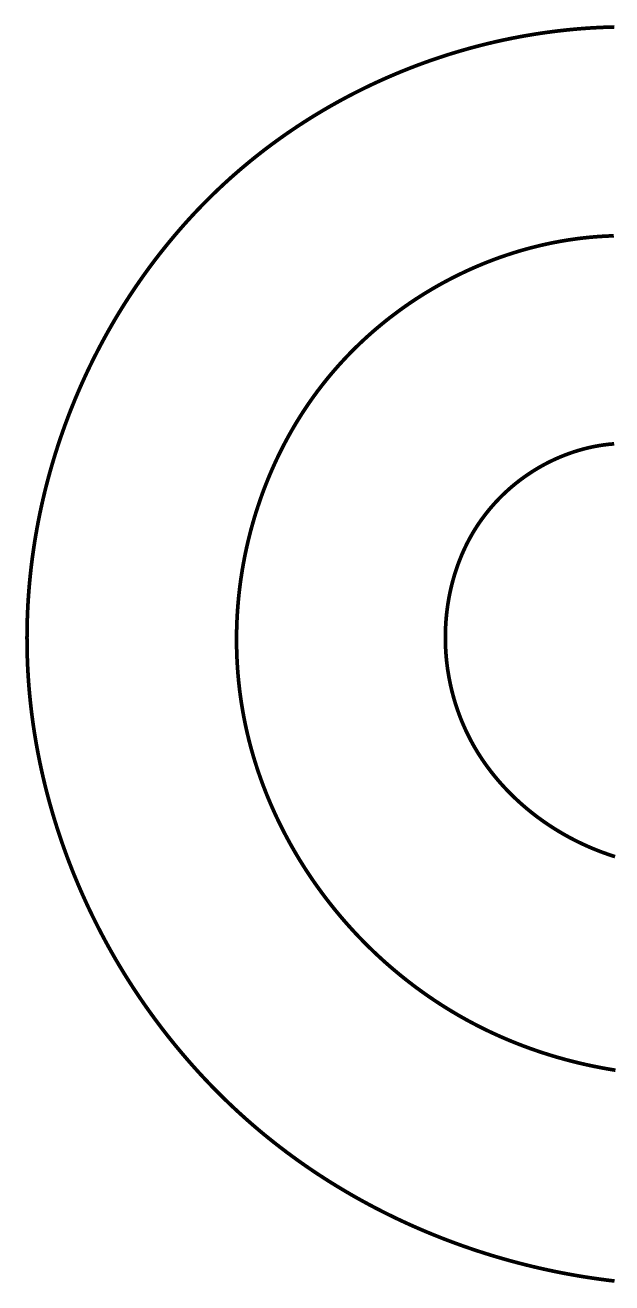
# Model space of a CAD drawing. Header units: millimetres. Extents: x 3064 to 3583, y 1382 to 1663.
# Drawn here: x 3239.7 to 3295.6, y 1448 to 1568 of the extents above; entities that cross this region are included whole.
import ezdxf

# ---------------------------------------------------------------- set-up
doc = ezdxf.new("R2010")
doc.units = ezdxf.units.MM

msp = doc.modelspace()

# ---------------------------------------------------------------- linework, layer by layer
at = {"color": 242, "true_color": 0xcd2027, "const_width": 0.35}
for points in [[(3295.873, 1567.846), (3295.364, 1567.833), (3294.855, 1567.815), (3294.345, 1567.792), (3293.836, 1567.765), (3293.327, 1567.733), (3292.818, 1567.696), (3292.308, 1567.654), (3291.799, 1567.608), (3291.29, 1567.557), (3290.782, 1567.502), (3290.273, 1567.441), (3289.765, 1567.376), (3289.257, 1567.307), (3288.75, 1567.233), (3288.243, 1567.154), (3287.736, 1567.071), (3287.23, 1566.983), (3286.725, 1566.89), (3286.22, 1566.793), (3285.716, 1566.691), (3285.212, 1566.585), (3284.709, 1566.474), (3284.207, 1566.358), (3283.706, 1566.238), (3283.205, 1566.113), (3282.706, 1565.984), (3282.207, 1565.851), (3281.709, 1565.712), (3281.213, 1565.57), (3280.717, 1565.422), (3280.222, 1565.271), (3279.729, 1565.114), (3279.237, 1564.954), (3278.746, 1564.788), (3278.256, 1564.619), (3277.768, 1564.445), (3277.281, 1564.266), (3276.795, 1564.083), (3276.311, 1563.896), (3275.829, 1563.704), (3275.347, 1563.507), (3274.868, 1563.307), (3274.39, 1563.102), (3273.914, 1562.892), (3273.439, 1562.678), (3272.966, 1562.46), (3272.495, 1562.237), (3272.026, 1562.01), (3271.559, 1561.779), (3271.093, 1561.543), (3270.63, 1561.303), (3270.168, 1561.059), (3269.709, 1560.81), (3269.252, 1560.557), (3268.796, 1560.3), (3268.343, 1560.038), (3267.892, 1559.772), (3267.444, 1559.502), (3266.998, 1559.228), (3266.554, 1558.949), (3266.112, 1558.666), (3265.673, 1558.379), (3265.236, 1558.087), (3264.802, 1557.792), (3264.371, 1557.492), (3263.942, 1557.188), (3263.515, 1556.879), (3263.092, 1556.567), (3262.881, 1556.409), (3262.671, 1556.25), (3262.461, 1556.09), (3262.253, 1555.929), (3262.045, 1555.767), (3261.837, 1555.604), (3261.631, 1555.44), (3261.425, 1555.275), (3261.22, 1555.108), (3261.015, 1554.941), (3260.812, 1554.773), (3260.609, 1554.604), (3260.407, 1554.433), (3260.205, 1554.262), (3260.004, 1554.09), (3259.805, 1553.916), (3259.605, 1553.742), (3259.407, 1553.566), (3259.209, 1553.39), (3259.013, 1553.212), (3258.817, 1553.033), (3258.621, 1552.854), (3258.427, 1552.673), (3258.234, 1552.492), (3258.041, 1552.309), (3257.849, 1552.126), (3257.658, 1551.941), (3257.468, 1551.756), (3257.279, 1551.57), (3257.091, 1551.382), (3256.903, 1551.194), (3256.717, 1551.005), (3256.531, 1550.815), (3256.346, 1550.624), (3256.162, 1550.432), (3255.979, 1550.239), (3255.796, 1550.045), (3255.615, 1549.85), (3255.435, 1549.654), (3255.255, 1549.458), (3255.076, 1549.26), (3254.898, 1549.062), (3254.721, 1548.863), (3254.545, 1548.663), (3254.37, 1548.462), (3254.196, 1548.26), (3254.023, 1548.057), (3253.85, 1547.853), (3253.679, 1547.649), (3253.508, 1547.444), (3253.17, 1547.03), (3252.835, 1546.614), (3252.504, 1546.194), (3252.176, 1545.771), (3251.853, 1545.344), (3251.533, 1544.915), (3251.217, 1544.482), (3250.905, 1544.046), (3250.597, 1543.607), (3250.292, 1543.165), (3249.991, 1542.72), (3249.695, 1542.272), (3249.402, 1541.821), (3249.113, 1541.368), (3248.828, 1540.911), (3248.548, 1540.452), (3248.271, 1539.99), (3247.998, 1539.525), (3247.729, 1539.057), (3247.465, 1538.587), (3247.204, 1538.115), (3246.948, 1537.639), (3246.696, 1537.162), (3246.448, 1536.681), (3246.204, 1536.199), (3245.964, 1535.713), (3245.729, 1535.226), (3245.498, 1534.736), (3245.271, 1534.244), (3245.048, 1533.75), (3244.83, 1533.253), (3244.616, 1532.755), (3244.407, 1532.254), (3244.202, 1531.751), (3244.001, 1531.246), (3243.805, 1530.739), (3243.613, 1530.23), (3243.426, 1529.72), (3243.243, 1529.207), (3243.065, 1528.693), (3242.891, 1528.176), (3242.722, 1527.658), (3242.557, 1527.138), (3242.398, 1526.617), (3242.242, 1526.094), (3242.092, 1525.569), (3241.946, 1525.043), (3241.805, 1524.515), (3241.668, 1523.986), (3241.536, 1523.455), (3241.409, 1522.923), (3241.287, 1522.39), (3241.17, 1521.855), (3241.113, 1521.587), (3241.057, 1521.319), (3241.003, 1521.05), (3240.95, 1520.782), (3240.898, 1520.513), (3240.847, 1520.243), (3240.798, 1519.974), (3240.749, 1519.704), (3240.702, 1519.433), (3240.656, 1519.163), (3240.612, 1518.892), (3240.568, 1518.621), (3240.526, 1518.35), (3240.485, 1518.078), (3240.446, 1517.806), (3240.407, 1517.534), (3240.37, 1517.262), (3240.334, 1516.989), (3240.3, 1516.717), (3240.266, 1516.444), (3240.234, 1516.17), (3240.204, 1515.897), (3240.174, 1515.623), (3240.146, 1515.349), (3240.119, 1515.075), (3240.093, 1514.801), (3240.069, 1514.527), (3240.045, 1514.252), (3240.024, 1513.977), (3240.003, 1513.702), (3239.984, 1513.427), (3239.966, 1513.152), (3239.949, 1512.876), (3239.934, 1512.601), (3239.92, 1512.325), (3239.907, 1512.049), (3239.895, 1511.773), (3239.885, 1511.497), (3239.876, 1511.22), (3239.869, 1510.944), (3239.863, 1510.667), (3239.858, 1510.391), (3239.854, 1510.114), (3239.852, 1509.837), (3239.851, 1509.56), (3239.852, 1509.283), (3239.853, 1509.006), (3239.857, 1508.728), (3239.861, 1508.451), (3239.867, 1508.174), (3239.874, 1507.896), (3239.883, 1507.619), (3239.892, 1507.341), (3239.904, 1507.063), (3239.916, 1506.786), (3239.93, 1506.508), (3239.946, 1506.231), (3239.962, 1505.953), (3239.98, 1505.675), (3240, 1505.398), (3240.02, 1505.121), (3240.042, 1504.843), (3240.066, 1504.566), (3240.09, 1504.288), (3240.117, 1504.011), (3240.144, 1503.734), (3240.173, 1503.457), (3240.203, 1503.18), (3240.234, 1502.903), (3240.267, 1502.626), (3240.301, 1502.349), (3240.336, 1502.073), (3240.373, 1501.796), (3240.411, 1501.52), (3240.45, 1501.243), (3240.491, 1500.967), (3240.533, 1500.691), (3240.576, 1500.415), (3240.621, 1500.139), (3240.667, 1499.864), (3240.714, 1499.588), (3240.762, 1499.313), (3240.812, 1499.037), (3240.863, 1498.762), (3240.916, 1498.488), (3240.969, 1498.213), (3241.024, 1497.938), (3241.081, 1497.664), (3241.138, 1497.39), (3241.197, 1497.116), (3241.257, 1496.842), (3241.318, 1496.569), (3241.381, 1496.295), (3241.445, 1496.022), (3241.51, 1495.75), (3241.577, 1495.477), (3241.644, 1495.205), (3241.713, 1494.932), (3241.784, 1494.661), (3241.855, 1494.389), (3241.928, 1494.118), (3242.002, 1493.847), (3242.077, 1493.576), (3242.154, 1493.305), (3242.232, 1493.035), (3242.311, 1492.765), (3242.391, 1492.495), (3242.473, 1492.226), (3242.556, 1491.957), (3242.64, 1491.688), (3242.725, 1491.42), (3242.811, 1491.151), (3242.899, 1490.884), (3242.988, 1490.616), (3243.078, 1490.349), (3243.17, 1490.082), (3243.263, 1489.816), (3243.356, 1489.55), (3243.452, 1489.284), (3243.548, 1489.019), (3243.645, 1488.754), (3243.744, 1488.489), (3243.844, 1488.225), (3243.945, 1487.961), (3244.048, 1487.698), (3244.151, 1487.435), (3244.256, 1487.172), (3244.362, 1486.91), (3244.469, 1486.648), (3244.578, 1486.387), (3244.688, 1486.126), (3244.798, 1485.865), (3244.91, 1485.605), (3245.024, 1485.346), (3245.138, 1485.087), (3245.253, 1484.828), (3245.37, 1484.57), (3245.488, 1484.312), (3245.607, 1484.054), (3245.727, 1483.798), (3245.849, 1483.541), (3245.972, 1483.285), (3246.095, 1483.03), (3246.22, 1482.775), (3246.346, 1482.521), (3246.474, 1482.267), (3246.602, 1482.014), (3246.732, 1481.761), (3246.863, 1481.509), (3246.995, 1481.257), (3247.128, 1481.006), (3247.262, 1480.755), (3247.397, 1480.505), (3247.534, 1480.255), (3247.671, 1480.006), (3247.81, 1479.758), (3247.95, 1479.51), (3248.091, 1479.263), (3248.233, 1479.016), (3248.377, 1478.77), (3248.521, 1478.524), (3248.667, 1478.279), (3248.814, 1478.035), (3248.962, 1477.791), (3249.111, 1477.548), (3249.261, 1477.306), (3249.412, 1477.064), (3249.564, 1476.823), (3249.718, 1476.582), (3249.872, 1476.342), (3250.028, 1476.103), (3250.185, 1475.865), (3250.343, 1475.627), (3250.502, 1475.389), (3250.662, 1475.153), (3250.823, 1474.917), (3250.985, 1474.682), (3251.149, 1474.447), (3251.313, 1474.213), (3251.479, 1473.98), (3251.645, 1473.748), (3251.813, 1473.516), (3251.982, 1473.285), (3252.152, 1473.055), (3252.323, 1472.825), (3252.495, 1472.596), (3252.668, 1472.368), (3252.842, 1472.141), (3253.017, 1471.914), (3253.194, 1471.688), (3253.371, 1471.463), (3253.55, 1471.239), (3253.729, 1471.015), (3253.91, 1470.793), (3254.092, 1470.571), (3254.274, 1470.349), (3254.458, 1470.129), (3254.643, 1469.909), (3254.829, 1469.691), (3255.016, 1469.473), (3255.204, 1469.256), (3255.393, 1469.039), (3255.583, 1468.824), (3255.774, 1468.609), (3255.966, 1468.395), (3256.159, 1468.182), (3256.353, 1467.97), (3256.548, 1467.759), (3256.745, 1467.548), (3256.942, 1467.339), (3257.14, 1467.13), (3257.34, 1466.922), (3257.54, 1466.715), (3257.741, 1466.509), (3257.944, 1466.304), (3258.147, 1466.1), (3258.352, 1465.897), (3258.557, 1465.694), (3258.763, 1465.493), (3258.971, 1465.292), (3259.179, 1465.093), (3259.389, 1464.894), (3259.599, 1464.696), (3259.81, 1464.499), (3260.023, 1464.304), (3260.236, 1464.109), (3260.451, 1463.915), (3260.666, 1463.722), (3260.882, 1463.53), (3261.1, 1463.339), (3261.318, 1463.149), (3261.537, 1462.96), (3261.758, 1462.771), (3261.979, 1462.584), (3262.201, 1462.398), (3262.424, 1462.213), (3262.648, 1462.029), (3262.874, 1461.846), (3263.1, 1461.664), (3263.327, 1461.483), (3263.555, 1461.303), (3263.784, 1461.125), (3264.013, 1460.947), (3264.244, 1460.77), (3264.476, 1460.595), (3264.708, 1460.42), (3264.942, 1460.247), (3265.176, 1460.075), (3265.411, 1459.903), (3265.648, 1459.733), (3265.884, 1459.565), (3266.122, 1459.397), (3266.361, 1459.23), (3266.6, 1459.064), (3266.841, 1458.9), (3267.082, 1458.736), (3267.324, 1458.574), (3267.567, 1458.413), (3267.811, 1458.253), (3268.055, 1458.094), (3268.3, 1457.936), (3268.546, 1457.78), (3268.793, 1457.624), (3269.041, 1457.47), (3269.289, 1457.317), (3269.539, 1457.165), (3269.789, 1457.014), (3270.039, 1456.864), (3270.291, 1456.715), (3270.543, 1456.568), (3270.796, 1456.421), (3271.05, 1456.276), (3271.304, 1456.132), (3271.56, 1455.989), (3271.816, 1455.847), (3272.072, 1455.707), (3272.33, 1455.567), (3272.588, 1455.429), (3272.847, 1455.292), (3273.106, 1455.156), (3273.366, 1455.021), (3273.627, 1454.888), (3273.889, 1454.755), (3274.151, 1454.624), (3274.414, 1454.494), (3274.677, 1454.365), (3274.941, 1454.237), (3275.206, 1454.11), (3275.472, 1453.985), (3275.738, 1453.861), (3276.005, 1453.738), (3276.272, 1453.616), (3276.54, 1453.495), (3276.808, 1453.376), (3277.078, 1453.258), (3277.347, 1453.141), (3277.618, 1453.025), (3277.889, 1452.91), (3278.16, 1452.797), (3278.433, 1452.685), (3278.705, 1452.574), (3278.979, 1452.464), (3279.252, 1452.355), (3279.527, 1452.248), (3279.802, 1452.141), (3280.077, 1452.037), (3280.353, 1451.933), (3280.63, 1451.83), (3280.907, 1451.729), (3281.184, 1451.629), (3281.462, 1451.53), (3281.741, 1451.432), (3282.02, 1451.336), (3282.3, 1451.241), (3282.58, 1451.147), (3282.86, 1451.054), (3283.141, 1450.963), (3283.423, 1450.873), (3283.705, 1450.784), (3283.987, 1450.696), (3284.27, 1450.609), (3284.554, 1450.524), (3284.837, 1450.44), (3285.122, 1450.358), (3285.406, 1450.276), (3285.691, 1450.196), (3285.977, 1450.117), (3286.263, 1450.039), (3286.549, 1449.963), (3286.836, 1449.888), (3287.123, 1449.814), (3287.41, 1449.741), (3287.698, 1449.67), (3287.986, 1449.6), (3288.275, 1449.531), (3288.564, 1449.463), (3288.853, 1449.397), (3289.143, 1449.332), (3289.433, 1449.268), (3289.723, 1449.206), (3290.014, 1449.145), (3290.305, 1449.085), (3290.596, 1449.027), (3290.888, 1448.969), (3291.18, 1448.913), (3291.472, 1448.859), (3291.765, 1448.805), (3292.058, 1448.753), (3292.351, 1448.703), (3292.645, 1448.653), (3292.938, 1448.605), (3293.232, 1448.558), (3293.527, 1448.513), (3293.821, 1448.468), (3294.116, 1448.426), (3294.411, 1448.384), (3294.706, 1448.344), (3295.002, 1448.305), (3295.297, 1448.267), (3295.593, 1448.231), (3295.889, 1448.196)], [(3295.819, 1547.921), (3295.493, 1547.911), (3295.166, 1547.897), (3294.839, 1547.88), (3294.511, 1547.86), (3294.184, 1547.837), (3293.857, 1547.81), (3293.53, 1547.781), (3293.203, 1547.748), (3292.876, 1547.712), (3292.549, 1547.673), (3292.222, 1547.631), (3291.895, 1547.585), (3291.568, 1547.537), (3291.242, 1547.485), (3290.916, 1547.43), (3290.59, 1547.372), (3290.264, 1547.311), (3289.939, 1547.247), (3289.614, 1547.18), (3289.289, 1547.109), (3288.965, 1547.036), (3288.641, 1546.96), (3288.318, 1546.88), (3287.995, 1546.798), (3287.673, 1546.712), (3287.351, 1546.623), (3287.03, 1546.532), (3286.709, 1546.437), (3286.389, 1546.34), (3286.069, 1546.239), (3285.751, 1546.135), (3285.433, 1546.029), (3285.115, 1545.919), (3284.799, 1545.807), (3284.483, 1545.691), (3284.168, 1545.573), (3283.854, 1545.451), (3283.541, 1545.327), (3283.228, 1545.2), (3282.917, 1545.07), (3282.606, 1544.937), (3282.297, 1544.801), (3281.988, 1544.662), (3281.681, 1544.521), (3281.374, 1544.376), (3281.069, 1544.229), (3280.765, 1544.079), (3280.462, 1543.926), (3280.16, 1543.77), (3279.859, 1543.611), (3279.559, 1543.45), (3279.261, 1543.286), (3278.964, 1543.119), (3278.669, 1542.949), (3278.374, 1542.776), (3278.081, 1542.601), (3277.79, 1542.423), (3277.5, 1542.242), (3277.211, 1542.058), (3276.924, 1541.872), (3276.638, 1541.683), (3276.354, 1541.491), (3276.071, 1541.296), (3275.79, 1541.099), (3275.511, 1540.899), (3275.233, 1540.697), (3274.957, 1540.491), (3274.682, 1540.283), (3274.41, 1540.073), (3274.139, 1539.86), (3273.87, 1539.644), (3273.602, 1539.425), (3273.337, 1539.204), (3273.073, 1538.981), (3272.811, 1538.754), (3272.552, 1538.525), (3272.294, 1538.294), (3272.038, 1538.06), (3271.784, 1537.823), (3271.532, 1537.584), (3271.282, 1537.342), (3271.034, 1537.098), (3270.789, 1536.851), (3270.545, 1536.602), (3270.304, 1536.35), (3270.065, 1536.095), (3269.828, 1535.838), (3269.593, 1535.579), (3269.361, 1535.317), (3269.131, 1535.053), (3268.903, 1534.786), (3268.678, 1534.517), (3268.455, 1534.245), (3268.234, 1533.971), (3268.016, 1533.694), (3267.8, 1533.415), (3267.587, 1533.134), (3267.377, 1532.851), (3267.169, 1532.565), (3266.964, 1532.277), (3266.762, 1531.987), (3266.562, 1531.695), (3266.365, 1531.4), (3266.171, 1531.104), (3265.979, 1530.805), (3265.79, 1530.504), (3265.604, 1530.202), (3265.42, 1529.897), (3265.239, 1529.59), (3265.061, 1529.282), (3264.886, 1528.972), (3264.713, 1528.659), (3264.543, 1528.345), (3264.376, 1528.029), (3264.212, 1527.711), (3264.051, 1527.392), (3263.892, 1527.071), (3263.737, 1526.748), (3263.584, 1526.423), (3263.434, 1526.097), (3263.287, 1525.769), (3263.143, 1525.44), (3263.002, 1525.109), (3262.863, 1524.776), (3262.728, 1524.442), (3262.595, 1524.107), (3262.466, 1523.77), (3262.339, 1523.432), (3262.216, 1523.092), (3262.095, 1522.751), (3261.978, 1522.408), (3261.863, 1522.065), (3261.751, 1521.72), (3261.643, 1521.374), (3261.537, 1521.026), (3261.435, 1520.678), (3261.336, 1520.328), (3261.239, 1519.977), (3261.146, 1519.625), (3261.056, 1519.272), (3260.969, 1518.918), (3260.885, 1518.563), (3260.804, 1518.207), (3260.727, 1517.851), (3260.652, 1517.493), (3260.581, 1517.134), (3260.513, 1516.774), (3260.448, 1516.414), (3260.386, 1516.053), (3260.328, 1515.691), (3260.273, 1515.328), (3260.22, 1514.964), (3260.172, 1514.6), (3260.126, 1514.235), (3260.084, 1513.87), (3260.045, 1513.504), (3260.009, 1513.137), (3259.977, 1512.77), (3259.948, 1512.402), (3259.922, 1512.034), (3259.9, 1511.666), (3259.881, 1511.297), (3259.865, 1510.927), (3259.853, 1510.557), (3259.844, 1510.187), (3259.839, 1509.817), (3259.837, 1509.446), (3259.838, 1509.075), (3259.843, 1508.704), (3259.851, 1508.332), (3259.863, 1507.961), (3259.878, 1507.589), (3259.897, 1507.217), (3259.919, 1506.845), (3259.945, 1506.473), (3259.974, 1506.101), (3260.007, 1505.729), (3260.043, 1505.357), (3260.083, 1504.985), (3260.126, 1504.613), (3260.173, 1504.242), (3260.224, 1503.87), (3260.278, 1503.499), (3260.336, 1503.127), (3260.397, 1502.757), (3260.462, 1502.386), (3260.531, 1502.015), (3260.603, 1501.645), (3260.679, 1501.276), (3260.759, 1500.906), (3260.842, 1500.538), (3260.93, 1500.17), (3261.02, 1499.802), (3261.115, 1499.435), (3261.212, 1499.069), (3261.314, 1498.704), (3261.419, 1498.339), (3261.528, 1497.975), (3261.64, 1497.612), (3261.756, 1497.25), (3261.875, 1496.888), (3261.998, 1496.527), (3262.124, 1496.168), (3262.254, 1495.809), (3262.387, 1495.451), (3262.524, 1495.095), (3262.664, 1494.739), (3262.807, 1494.384), (3262.954, 1494.031), (3263.104, 1493.678), (3263.258, 1493.327), (3263.415, 1492.977), (3263.575, 1492.628), (3263.739, 1492.28), (3263.906, 1491.934), (3264.076, 1491.588), (3264.249, 1491.245), (3264.426, 1490.902), (3264.606, 1490.561), (3264.789, 1490.221), (3264.976, 1489.883), (3265.165, 1489.546), (3265.358, 1489.211), (3265.554, 1488.877), (3265.753, 1488.545), (3265.955, 1488.214), (3266.16, 1487.885), (3266.368, 1487.558), (3266.58, 1487.232), (3266.794, 1486.908), (3267.012, 1486.586), (3267.232, 1486.265), (3267.456, 1485.947), (3267.682, 1485.63), (3267.912, 1485.315), (3268.144, 1485.001), (3268.379, 1484.69), (3268.618, 1484.381), (3268.859, 1484.073), (3269.103, 1483.768), (3269.35, 1483.464), (3269.6, 1483.163), (3269.853, 1482.864), (3270.108, 1482.567), (3270.367, 1482.271), (3270.628, 1481.979), (3270.892, 1481.688), (3271.159, 1481.399), (3271.428, 1481.113), (3271.701, 1480.829), (3271.976, 1480.548), (3272.253, 1480.268), (3272.534, 1479.991), (3272.817, 1479.717), (3273.102, 1479.445), (3273.391, 1479.175), (3273.682, 1478.908), (3273.975, 1478.643), (3274.272, 1478.381), (3274.57, 1478.122), (3274.872, 1477.865), (3275.176, 1477.61), (3275.482, 1477.359), (3275.791, 1477.11), (3276.102, 1476.863), (3276.416, 1476.62), (3276.733, 1476.379), (3277.052, 1476.141), (3277.373, 1475.906), (3277.697, 1475.674), (3278.023, 1475.444), (3278.351, 1475.218), (3278.682, 1474.994), (3279.015, 1474.774), (3279.351, 1474.556), (3279.689, 1474.342), (3280.029, 1474.131), (3280.371, 1473.922), (3280.716, 1473.717), (3281.063, 1473.515), (3281.413, 1473.316), (3281.764, 1473.12), (3282.118, 1472.928), (3282.474, 1472.739), (3282.832, 1472.553), (3283.192, 1472.371), (3283.554, 1472.192), (3283.918, 1472.016), (3284.283, 1471.844), (3284.651, 1471.676), (3285.021, 1471.51), (3285.392, 1471.349), (3285.765, 1471.19), (3286.14, 1471.036), (3286.517, 1470.884), (3286.895, 1470.736), (3287.275, 1470.592), (3287.656, 1470.451), (3288.039, 1470.313), (3288.424, 1470.18), (3288.81, 1470.049), (3289.198, 1469.922), (3289.587, 1469.799), (3289.977, 1469.679), (3290.369, 1469.562), (3290.762, 1469.45), (3291.156, 1469.34), (3291.552, 1469.235), (3291.949, 1469.133), (3292.347, 1469.034), (3292.746, 1468.939), (3293.146, 1468.847), (3293.548, 1468.76), (3293.95, 1468.675), (3294.354, 1468.595), (3294.758, 1468.518), (3295.164, 1468.444), (3295.57, 1468.374), (3295.977, 1468.308)], [(3295.852, 1528.073), (3295.703, 1528.062), (3295.554, 1528.049), (3295.406, 1528.035), (3295.257, 1528.019), (3295.108, 1528.001), (3294.959, 1527.982), (3294.809, 1527.962), (3294.66, 1527.94), (3294.511, 1527.917), (3294.361, 1527.892), (3294.212, 1527.866), (3294.063, 1527.838), (3293.913, 1527.809), (3293.764, 1527.778), (3293.614, 1527.746), (3293.465, 1527.713), (3293.316, 1527.678), (3293.167, 1527.641), (3293.017, 1527.603), (3292.868, 1527.564), (3292.72, 1527.523), (3292.571, 1527.48), (3292.422, 1527.437), (3292.274, 1527.392), (3292.126, 1527.345), (3291.977, 1527.297), (3291.83, 1527.247), (3291.682, 1527.196), (3291.535, 1527.144), (3291.387, 1527.09), (3291.241, 1527.035), (3291.094, 1526.978), (3290.948, 1526.92), (3290.802, 1526.861), (3290.656, 1526.8), (3290.511, 1526.738), (3290.366, 1526.674), (3290.221, 1526.609), (3290.077, 1526.542), (3289.933, 1526.474), (3289.789, 1526.405), (3289.646, 1526.334), (3289.504, 1526.262), (3289.362, 1526.189), (3289.22, 1526.114), (3289.079, 1526.038), (3288.938, 1525.96), (3288.798, 1525.881), (3288.659, 1525.8), (3288.519, 1525.718), (3288.381, 1525.635), (3288.243, 1525.551), (3288.106, 1525.465), (3287.969, 1525.377), (3287.833, 1525.289), (3287.697, 1525.198), (3287.562, 1525.107), (3287.428, 1525.014), (3287.295, 1524.92), (3287.162, 1524.824), (3287.03, 1524.728), (3286.898, 1524.629), (3286.767, 1524.53), (3286.637, 1524.429), (3286.508, 1524.326), (3286.38, 1524.223), (3286.252, 1524.118), (3286.125, 1524.012), (3285.999, 1523.904), (3285.874, 1523.795), (3285.75, 1523.685), (3285.627, 1523.573), (3285.504, 1523.46), (3285.382, 1523.346), (3285.262, 1523.23), (3285.142, 1523.113), (3285.023, 1522.995), (3284.905, 1522.875), (3284.788, 1522.754), (3284.672, 1522.632), (3284.557, 1522.509), (3284.443, 1522.384), (3284.33, 1522.258), (3284.218, 1522.13), (3284.107, 1522.001), (3283.997, 1521.871), (3283.888, 1521.74), (3283.781, 1521.607), (3283.674, 1521.473), (3283.569, 1521.338), (3283.465, 1521.202), (3283.362, 1521.064), (3283.26, 1520.925), (3283.159, 1520.785), (3283.059, 1520.643), (3282.961, 1520.5), (3282.864, 1520.356), (3282.768, 1520.21), (3282.673, 1520.064), (3282.58, 1519.916), (3282.488, 1519.767), (3282.398, 1519.616), (3282.308, 1519.465), (3282.221, 1519.312), (3282.135, 1519.158), (3282.05, 1519.003), (3281.966, 1518.847), (3281.884, 1518.69), (3281.804, 1518.532), (3281.725, 1518.373), (3281.648, 1518.213), (3281.572, 1518.051), (3281.497, 1517.889), (3281.424, 1517.726), (3281.352, 1517.562), (3281.282, 1517.397), (3281.214, 1517.231), (3281.147, 1517.064), (3281.081, 1516.896), (3281.017, 1516.727), (3280.954, 1516.557), (3280.893, 1516.387), (3280.834, 1516.215), (3280.776, 1516.043), (3280.72, 1515.87), (3280.665, 1515.697), (3280.611, 1515.522), (3280.56, 1515.347), (3280.509, 1515.171), (3280.461, 1514.994), (3280.414, 1514.817), (3280.368, 1514.639), (3280.324, 1514.46), (3280.282, 1514.281), (3280.241, 1514.101), (3280.202, 1513.92), (3280.164, 1513.739), (3280.128, 1513.557), (3280.094, 1513.374), (3280.061, 1513.191), (3280.03, 1513.008), (3280.001, 1512.824), (3279.973, 1512.639), (3279.947, 1512.454), (3279.922, 1512.268), (3279.899, 1512.082), (3279.878, 1511.896), (3279.858, 1511.709), (3279.84, 1511.522), (3279.824, 1511.334), (3279.809, 1511.146), (3279.796, 1510.958), (3279.785, 1510.769), (3279.775, 1510.58), (3279.767, 1510.39), (3279.761, 1510.201), (3279.757, 1510.011), (3279.754, 1509.82), (3279.753, 1509.63), (3279.753, 1509.439), (3279.756, 1509.248), (3279.76, 1509.057), (3279.765, 1508.866), (3279.773, 1508.674), (3279.782, 1508.483), (3279.793, 1508.291), (3279.806, 1508.099), (3279.82, 1507.907), (3279.837, 1507.715), (3279.855, 1507.523), (3279.874, 1507.33), (3279.896, 1507.138), (3279.919, 1506.946), (3279.944, 1506.754), (3279.971, 1506.561), (3280, 1506.369), (3280.03, 1506.177), (3280.063, 1505.985), (3280.097, 1505.793), (3280.133, 1505.601), (3280.171, 1505.409), (3280.21, 1505.217), (3280.252, 1505.026), (3280.295, 1504.834), (3280.34, 1504.643), (3280.387, 1504.452), (3280.436, 1504.261), (3280.486, 1504.071), (3280.539, 1503.88), (3280.593, 1503.69), (3280.649, 1503.5), (3280.707, 1503.311), (3280.767, 1503.122), (3280.829, 1502.933), (3280.893, 1502.744), (3280.959, 1502.556), (3281.026, 1502.368), (3281.096, 1502.18), (3281.167, 1501.993), (3281.24, 1501.807), (3281.315, 1501.621), (3281.393, 1501.435), (3281.472, 1501.25), (3281.553, 1501.065), (3281.636, 1500.88), (3281.72, 1500.697), (3281.807, 1500.513), (3281.896, 1500.331), (3281.987, 1500.149), (3282.079, 1499.967), (3282.174, 1499.786), (3282.271, 1499.606), (3282.369, 1499.426), (3282.47, 1499.247), (3282.573, 1499.069), (3282.677, 1498.891), (3282.784, 1498.715), (3282.892, 1498.539), (3283.002, 1498.365), (3283.115, 1498.191), (3283.229, 1498.018), (3283.345, 1497.846), (3283.463, 1497.675), (3283.582, 1497.504), (3283.704, 1497.335), (3283.827, 1497.167), (3283.952, 1497), (3284.079, 1496.834), (3284.208, 1496.668), (3284.339, 1496.504), (3284.471, 1496.341), (3284.605, 1496.179), (3284.74, 1496.018), (3284.878, 1495.858), (3285.017, 1495.699), (3285.158, 1495.542), (3285.3, 1495.385), (3285.444, 1495.23), (3285.59, 1495.075), (3285.737, 1494.922), (3285.886, 1494.77), (3286.037, 1494.619), (3286.189, 1494.47), (3286.343, 1494.321), (3286.498, 1494.174), (3286.655, 1494.029), (3286.813, 1493.884), (3286.973, 1493.741), (3287.134, 1493.599), (3287.297, 1493.458), (3287.462, 1493.318), (3287.627, 1493.18), (3287.795, 1493.044), (3287.963, 1492.908), (3288.133, 1492.774), (3288.305, 1492.641), (3288.478, 1492.51), (3288.652, 1492.38), (3288.827, 1492.252), (3289.004, 1492.125), (3289.183, 1491.999), (3289.362, 1491.875), (3289.543, 1491.753), (3289.725, 1491.631), (3289.909, 1491.512), (3290.093, 1491.394), (3290.279, 1491.277), (3290.467, 1491.162), (3290.655, 1491.049), (3290.845, 1490.937), (3291.036, 1490.826), (3291.228, 1490.718), (3291.421, 1490.61), (3291.615, 1490.505), (3291.811, 1490.401), (3292.007, 1490.299), (3292.205, 1490.198), (3292.404, 1490.099), (3292.604, 1490.002), (3292.804, 1489.907), (3293.007, 1489.813), (3293.21, 1489.721), (3293.414, 1489.631), (3293.619, 1489.542), (3293.825, 1489.455), (3294.032, 1489.37), (3294.24, 1489.287), (3294.449, 1489.206), (3294.659, 1489.126), (3294.87, 1489.049), (3295.082, 1488.973), (3295.294, 1488.899), (3295.508, 1488.827), (3295.722, 1488.757), (3295.938, 1488.688)]]:
    msp.add_lwpolyline(points, dxfattribs=at)

doc.saveas('drawing.dxf')
